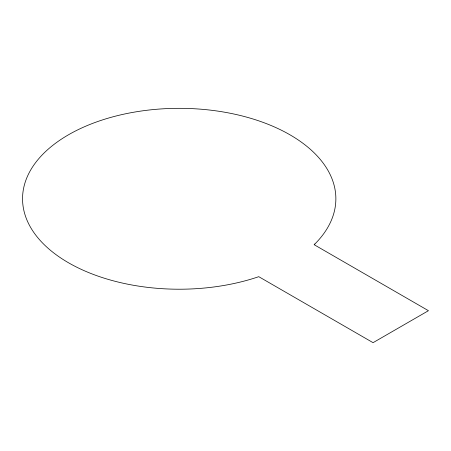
<?xml version="1.0" encoding="UTF-8"?>
<svg xmlns="http://www.w3.org/2000/svg" width="451" height="451" viewBox="0 0 451 451"><rect width="100%" height="100%" fill="white"/><g stroke="black" fill="none" stroke-linecap="round" stroke-linejoin="round"><path stroke-width="0.68" d="M314.877 243.997L314.138 244.696L428.45 310.694L373.062 342.67L258.75 276.672L257.538 277.1A156.66 90.448 0 0 1 24.929 214.479A156.66 90.448 0 0 1 206.411 109.7A156.66 90.448 0 0 1 314.877 243.997"/></g></svg>
